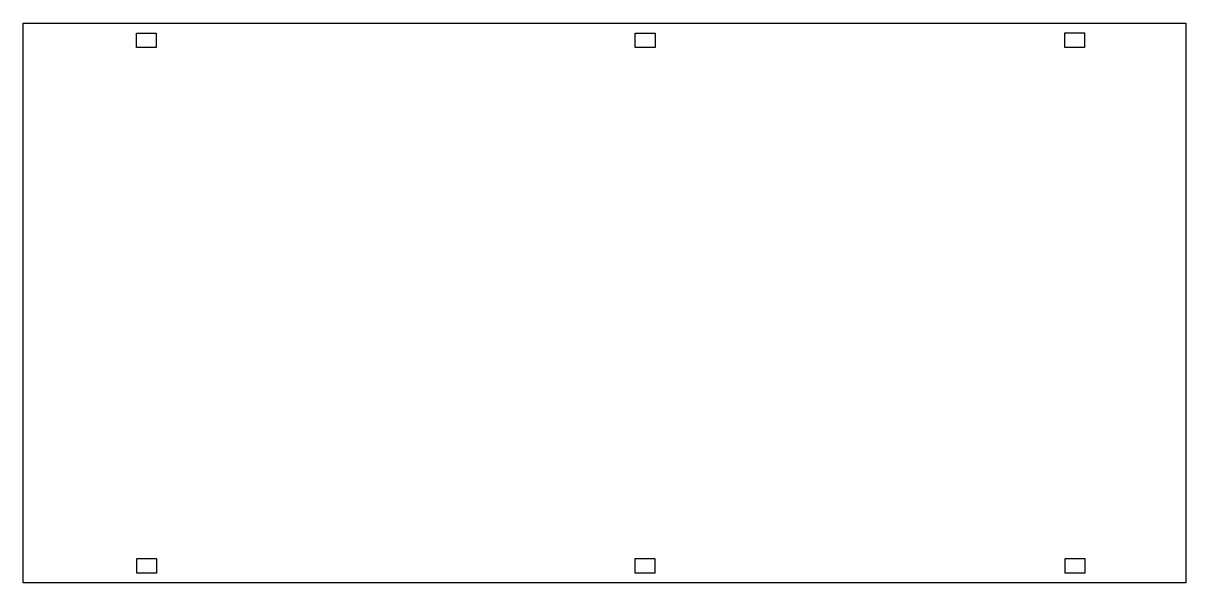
# Model space of a CAD drawing. Extents: x -196 to 282, y -10 to 220.
import ezdxf

# ---------------------------------------------------------------- set-up
doc = ezdxf.new("R2010")
doc.units = 0
doc.layers.get('0').update_dxf_attribs({"linetype": 'continuous'})

# ---------------------------------------------------------------- blocks, each defined once
blk = doc.blocks.new('SKETCH006')
at = {"color": 7}
for points in [[(-195.67, 220.04), (282.4, 220.04), (282.4, -9.96), (-195.67, -9.96)], [(-149.11, 216.02), (-141.01, 216.02), (-141.01, 210.02), (-149.11, 210.02)], [(56.04, 216.02), (64.14, 216.02), (64.14, 210.02), (56.04, 210.02)], [(232.72, 216.07), (240.82, 216.07), (240.82, 210.07), (232.72, 210.07)], [(56.01, 0), (64.11, 0), (64.11, -6), (56.01, -6)], [(232.82, 0.01), (240.92, 0.01), (240.92, -5.99), (232.82, -5.99)], [(-149.01, -0.01), (-140.91, -0.01), (-140.91, -6.01), (-149.01, -6.01)]]:
    blk.add_lwpolyline(points, close=True, dxfattribs=at)

msp = doc.modelspace()

# ---------------------------------------------------------------- block references
at = {"color": 7}
msp.add_blockref('SKETCH006', (0, 0), dxfattribs=at)

doc.saveas('drawing.dxf')
